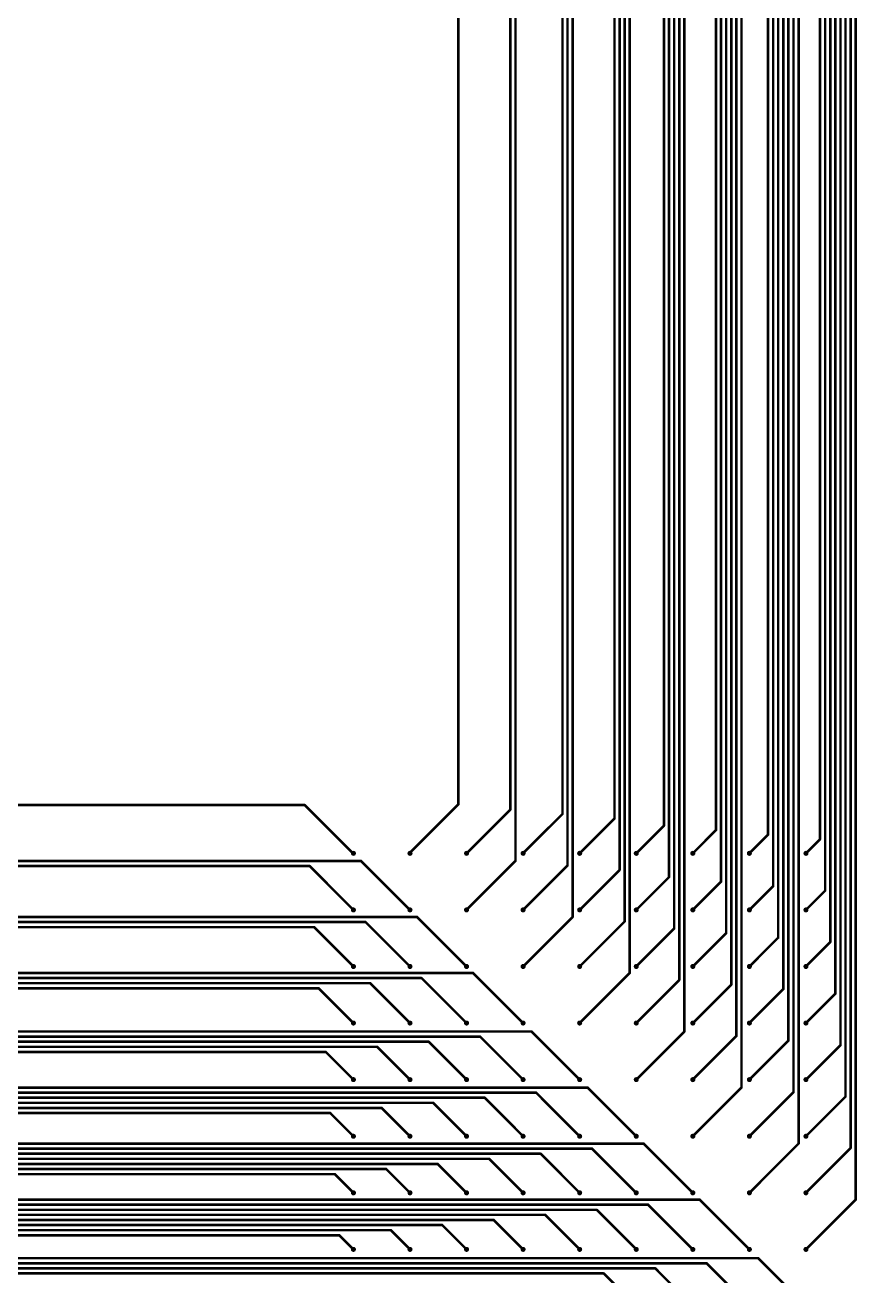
# Model space of a CAD drawing. Header units: inches. Extents: x 0 to 565, y 0 to 565.
# Drawn here: x 266.05 to 282.39, y 284.2 to 308.77 of the extents above; entities that cross this region are included whole.
import ezdxf

# ---------------------------------------------------------------- set-up
doc = ezdxf.new("R2010")
doc.units = ezdxf.units.IN

# ---------------------------------------------------------------- blocks, each defined once
blk = doc.blocks.new('S_______A_____324__1')
h = blk.add_hatch(color=1)
edge = h.paths.add_edge_path()
edge.add_arc((0, 0), 0.05, 0, 360)
h = blk.add_hatch(color=1)
edge = h.paths.add_edge_path()
edge.add_arc((1.111, 0), 0.05, 0, 360)
h = blk.add_hatch(color=1)
edge = h.paths.add_edge_path()
edge.add_arc((2.222, 0), 0.05, 0, 360)
h = blk.add_hatch(color=1)
edge = h.paths.add_edge_path()
edge.add_arc((3.333, 0), 0.05, 0, 360)
h = blk.add_hatch(color=1)
edge = h.paths.add_edge_path()
edge.add_arc((4.444, 0), 0.05, 0, 360)
h = blk.add_hatch(color=1)
edge = h.paths.add_edge_path()
edge.add_arc((5.556, 0), 0.05, 0, 360)
h = blk.add_hatch(color=1)
edge = h.paths.add_edge_path()
edge.add_arc((6.667, 0), 0.05, 0, 360)
h = blk.add_hatch(color=1)
edge = h.paths.add_edge_path()
edge.add_arc((7.778, 0), 0.05, 0, 360)
h = blk.add_hatch(color=1)
edge = h.paths.add_edge_path()
edge.add_arc((8.889, 0), 0.05, 0, 360)
h = blk.add_hatch(color=1)
edge = h.paths.add_edge_path()
edge.add_arc((0, -1.111), 0.05, 0, 360)
h = blk.add_hatch(color=1)
edge = h.paths.add_edge_path()
edge.add_arc((1.111, -1.111), 0.05, 0, 360)
h = blk.add_hatch(color=1)
edge = h.paths.add_edge_path()
edge.add_arc((2.222, -1.111), 0.05, 0, 360)
h = blk.add_hatch(color=1)
edge = h.paths.add_edge_path()
edge.add_arc((3.333, -1.111), 0.05, 0, 360)
h = blk.add_hatch(color=1)
edge = h.paths.add_edge_path()
edge.add_arc((4.444, -1.111), 0.05, 0, 360)
h = blk.add_hatch(color=1)
edge = h.paths.add_edge_path()
edge.add_arc((5.556, -1.111), 0.05, 0, 360)
h = blk.add_hatch(color=1)
edge = h.paths.add_edge_path()
edge.add_arc((6.667, -1.111), 0.05, 0, 360)
h = blk.add_hatch(color=1)
edge = h.paths.add_edge_path()
edge.add_arc((7.778, -1.111), 0.05, 0, 360)
h = blk.add_hatch(color=1)
edge = h.paths.add_edge_path()
edge.add_arc((8.889, -1.111), 0.05, 0, 360)
h = blk.add_hatch(color=1)
edge = h.paths.add_edge_path()
edge.add_arc((0, -2.222), 0.05, 0, 360)
h = blk.add_hatch(color=1)
edge = h.paths.add_edge_path()
edge.add_arc((1.111, -2.222), 0.05, 0, 360)
h = blk.add_hatch(color=1)
edge = h.paths.add_edge_path()
edge.add_arc((2.222, -2.222), 0.05, 0, 360)
h = blk.add_hatch(color=1)
edge = h.paths.add_edge_path()
edge.add_arc((3.333, -2.222), 0.05, 0, 360)
h = blk.add_hatch(color=1)
edge = h.paths.add_edge_path()
edge.add_arc((4.444, -2.222), 0.05, 0, 360)
h = blk.add_hatch(color=1)
edge = h.paths.add_edge_path()
edge.add_arc((5.556, -2.222), 0.05, 0, 360)
h = blk.add_hatch(color=1)
edge = h.paths.add_edge_path()
edge.add_arc((6.667, -2.222), 0.05, 0, 360)
h = blk.add_hatch(color=1)
edge = h.paths.add_edge_path()
edge.add_arc((7.778, -2.222), 0.05, 0, 360)
h = blk.add_hatch(color=1)
edge = h.paths.add_edge_path()
edge.add_arc((8.889, -2.222), 0.05, 0, 360)
h = blk.add_hatch(color=1)
edge = h.paths.add_edge_path()
edge.add_arc((0, -3.333), 0.05, 0, 360)
h = blk.add_hatch(color=1)
edge = h.paths.add_edge_path()
edge.add_arc((1.111, -3.333), 0.05, 0, 360)
h = blk.add_hatch(color=1)
edge = h.paths.add_edge_path()
edge.add_arc((2.222, -3.333), 0.05, 0, 360)
h = blk.add_hatch(color=1)
edge = h.paths.add_edge_path()
edge.add_arc((3.333, -3.333), 0.05, 0, 360)
h = blk.add_hatch(color=1)
edge = h.paths.add_edge_path()
edge.add_arc((4.444, -3.333), 0.05, 0, 360)
h = blk.add_hatch(color=1)
edge = h.paths.add_edge_path()
edge.add_arc((5.556, -3.333), 0.05, 0, 360)
h = blk.add_hatch(color=1)
edge = h.paths.add_edge_path()
edge.add_arc((6.667, -3.333), 0.05, 0, 360)
h = blk.add_hatch(color=1)
edge = h.paths.add_edge_path()
edge.add_arc((7.778, -3.333), 0.05, 0, 360)
h = blk.add_hatch(color=1)
edge = h.paths.add_edge_path()
edge.add_arc((8.889, -3.333), 0.05, 0, 360)
h = blk.add_hatch(color=1)
edge = h.paths.add_edge_path()
edge.add_arc((0, -4.444), 0.05, 0, 360)
h = blk.add_hatch(color=1)
edge = h.paths.add_edge_path()
edge.add_arc((1.111, -4.444), 0.05, 0, 360)
h = blk.add_hatch(color=1)
edge = h.paths.add_edge_path()
edge.add_arc((2.222, -4.444), 0.05, 0, 360)
h = blk.add_hatch(color=1)
edge = h.paths.add_edge_path()
edge.add_arc((3.333, -4.444), 0.05, 0, 360)
h = blk.add_hatch(color=1)
edge = h.paths.add_edge_path()
edge.add_arc((4.444, -4.444), 0.05, 0, 360)
h = blk.add_hatch(color=1)
edge = h.paths.add_edge_path()
edge.add_arc((5.556, -4.444), 0.05, 0, 360)
h = blk.add_hatch(color=1)
edge = h.paths.add_edge_path()
edge.add_arc((6.667, -4.444), 0.05, 0, 360)
h = blk.add_hatch(color=1)
edge = h.paths.add_edge_path()
edge.add_arc((7.778, -4.444), 0.05, 0, 360)
h = blk.add_hatch(color=1)
edge = h.paths.add_edge_path()
edge.add_arc((8.889, -4.444), 0.05, 0, 360)
h = blk.add_hatch(color=1)
edge = h.paths.add_edge_path()
edge.add_arc((0, -5.556), 0.05, 0, 360)
h = blk.add_hatch(color=1)
edge = h.paths.add_edge_path()
edge.add_arc((1.111, -5.556), 0.05, 0, 360)
h = blk.add_hatch(color=1)
edge = h.paths.add_edge_path()
edge.add_arc((2.222, -5.556), 0.05, 0, 360)
h = blk.add_hatch(color=1)
edge = h.paths.add_edge_path()
edge.add_arc((3.333, -5.556), 0.05, 0, 360)
h = blk.add_hatch(color=1)
edge = h.paths.add_edge_path()
edge.add_arc((4.444, -5.556), 0.05, 0, 360)
h = blk.add_hatch(color=1)
edge = h.paths.add_edge_path()
edge.add_arc((5.556, -5.556), 0.05, 0, 360)
h = blk.add_hatch(color=1)
edge = h.paths.add_edge_path()
edge.add_arc((6.667, -5.556), 0.05, 0, 360)
h = blk.add_hatch(color=1)
edge = h.paths.add_edge_path()
edge.add_arc((7.778, -5.556), 0.05, 0, 360)
h = blk.add_hatch(color=1)
edge = h.paths.add_edge_path()
edge.add_arc((8.889, -5.556), 0.05, 0, 360)
h = blk.add_hatch(color=1)
edge = h.paths.add_edge_path()
edge.add_arc((0, -6.667), 0.05, 0, 360)
h = blk.add_hatch(color=1)
edge = h.paths.add_edge_path()
edge.add_arc((1.111, -6.667), 0.05, 0, 360)
h = blk.add_hatch(color=1)
edge = h.paths.add_edge_path()
edge.add_arc((2.222, -6.667), 0.05, 0, 360)
h = blk.add_hatch(color=1)
edge = h.paths.add_edge_path()
edge.add_arc((3.333, -6.667), 0.05, 0, 360)
h = blk.add_hatch(color=1)
edge = h.paths.add_edge_path()
edge.add_arc((4.444, -6.667), 0.05, 0, 360)
h = blk.add_hatch(color=1)
edge = h.paths.add_edge_path()
edge.add_arc((5.556, -6.667), 0.05, 0, 360)
h = blk.add_hatch(color=1)
edge = h.paths.add_edge_path()
edge.add_arc((6.667, -6.667), 0.05, 0, 360)
h = blk.add_hatch(color=1)
edge = h.paths.add_edge_path()
edge.add_arc((7.778, -6.667), 0.05, 0, 360)
h = blk.add_hatch(color=1)
edge = h.paths.add_edge_path()
edge.add_arc((8.889, -6.667), 0.05, 0, 360)
h = blk.add_hatch(color=1)
edge = h.paths.add_edge_path()
edge.add_arc((0, -7.778), 0.05, 0, 360)
h = blk.add_hatch(color=1)
edge = h.paths.add_edge_path()
edge.add_arc((1.111, -7.778), 0.05, 0, 360)
h = blk.add_hatch(color=1)
edge = h.paths.add_edge_path()
edge.add_arc((2.222, -7.778), 0.05, 0, 360)
h = blk.add_hatch(color=1)
edge = h.paths.add_edge_path()
edge.add_arc((3.333, -7.778), 0.05, 0, 360)
h = blk.add_hatch(color=1)
edge = h.paths.add_edge_path()
edge.add_arc((4.444, -7.778), 0.05, 0, 360)
h = blk.add_hatch(color=1)
edge = h.paths.add_edge_path()
edge.add_arc((5.556, -7.778), 0.05, 0, 360)
h = blk.add_hatch(color=1)
edge = h.paths.add_edge_path()
edge.add_arc((6.667, -7.778), 0.05, 0, 360)
h = blk.add_hatch(color=1)
edge = h.paths.add_edge_path()
edge.add_arc((7.778, -7.778), 0.05, 0, 360)
h = blk.add_hatch(color=1)
edge = h.paths.add_edge_path()
edge.add_arc((8.889, -7.778), 0.05, 0, 360)

msp = doc.modelspace()

# ---------------------------------------------------------------- linework, layer by layer
at = {"const_width": 0.05}
for points in [[(282.367, 285.7), (282.367, 311.483)], [(276.806, 291.25), (276.806, 311.244)], [(277.928, 290.15), (277.928, 311.272)], [(278.8, 291.022), (278.8, 311.25)], [(278.9, 290.011), (278.9, 311.3)], [(279, 289), (279, 311.35)], [(279.922, 289.922), (279.922, 311.278)], [(280.022, 288.911), (280.022, 311.328)], [(280.122, 287.9), (280.122, 311.378)], [(280.944, 289.833), (280.944, 311.256)], [(281.044, 288.822), (281.044, 311.306)], [(281.144, 287.811), (281.144, 311.356)], [(281.244, 286.8), (281.244, 311.406)], [(281.967, 289.744), (281.967, 311.283)], [(282.067, 288.733), (282.067, 311.333)], [(282.167, 287.722), (282.167, 311.383)], [(282.267, 286.711), (282.267, 311.433)], [(274.561, 293.461), (274.561, 311.111)], [(275.583, 293.361), (275.583, 311.117)], [(275.683, 292.35), (275.683, 311.167)], [(276.606, 293.272), (276.606, 311.111)], [(276.706, 292.261), (276.706, 311.194)], [(277.628, 293.183), (277.628, 311.111)], [(277.728, 292.172), (277.728, 311.172)], [(277.828, 291.161), (277.828, 311.222)], [(278.6, 293.044), (278.6, 311.15)], [(278.7, 292.033), (278.7, 311.2)], [(279.622, 292.956), (279.622, 311.128)], [(279.722, 291.944), (279.722, 311.178)], [(279.822, 290.933), (279.822, 311.228)], [(280.644, 292.867), (280.644, 311.111)], [(280.744, 291.856), (280.744, 311.156)], [(280.844, 290.844), (280.844, 311.206)], [(281.667, 292.778), (281.667, 311.133)], [(281.767, 291.767), (281.767, 311.183)], [(281.867, 290.756), (281.867, 311.233)], [(253.889, 293.45), (271.539, 293.45)], [(271.539, 293.45), (272.489, 292.5)], [(273.611, 292.511), (274.561, 293.461)], [(274.722, 292.5), (275.583, 293.361)], [(275.833, 292.5), (276.606, 293.272)], [(276.944, 292.5), (277.628, 293.183)], [(278.056, 292.5), (278.6, 293.044)], [(279.167, 292.5), (279.622, 292.956)], [(280.278, 292.5), (280.644, 292.867)], [(281.389, 292.5), (281.667, 292.778)], [(253.889, 292.35), (272.65, 292.35)], [(272.65, 292.35), (273.611, 291.389)], [(274.722, 291.389), (275.683, 292.35)], [(253.839, 292.25), (271.639, 292.25)], [(271.639, 292.25), (272.5, 291.389)], [(275.833, 291.389), (276.706, 292.261)], [(276.944, 291.389), (277.728, 292.172)], [(278.056, 291.389), (278.7, 292.033)], [(279.167, 291.389), (279.722, 291.944)], [(280.278, 291.389), (280.744, 291.856)], [(281.389, 291.389), (281.767, 291.767)], [(253.839, 291.15), (272.739, 291.15)], [(253.889, 291.25), (273.75, 291.25)], [(272.739, 291.15), (273.611, 290.278)], [(273.75, 291.25), (274.722, 290.278)], [(275.833, 290.278), (276.806, 291.25)], [(276.944, 290.278), (277.828, 291.161)], [(253.789, 291.05), (271.728, 291.05)], [(271.728, 291.05), (272.5, 290.278)], [(278.056, 290.278), (278.8, 291.022)], [(279.167, 290.278), (279.822, 290.933)], [(280.278, 290.278), (280.844, 290.844)], [(281.389, 290.278), (281.867, 290.756)], [(253.889, 290.15), (274.85, 290.15)], [(274.85, 290.15), (275.833, 289.167)], [(276.944, 289.167), (277.928, 290.15)], [(253.789, 289.95), (272.828, 289.95)], [(253.839, 290.05), (273.839, 290.05)], [(271.239, 289.95), (272.828, 289.95)], [(272.828, 289.95), (273.611, 289.167)], [(273.839, 290.05), (274.722, 289.167)], [(278.056, 289.167), (278.9, 290.011)], [(279.167, 289.167), (279.922, 289.922)], [(253.739, 289.85), (271.817, 289.85)], [(271.239, 289.85), (271.817, 289.85)], [(271.817, 289.85), (272.5, 289.167)], [(280.278, 289.167), (280.944, 289.833)], [(281.389, 289.167), (281.967, 289.744)], [(253.839, 288.9), (274.989, 288.9)], [(253.889, 289), (276, 289)], [(271.239, 288.9), (274.989, 288.9)], [(274.989, 288.9), (275.833, 288.056)], [(276, 289), (276.944, 288.056)], [(278.056, 288.056), (279, 289)], [(279.167, 288.056), (280.022, 288.911)], [(253.739, 288.7), (272.967, 288.7)], [(253.789, 288.8), (273.978, 288.8)], [(271.239, 288.7), (272.967, 288.7)], [(272.967, 288.7), (273.611, 288.056)], [(273.978, 288.8), (274.722, 288.056)], [(280.278, 288.056), (281.044, 288.822)], [(281.389, 288.056), (282.067, 288.733)], [(253.689, 288.6), (271.956, 288.6)], [(271.956, 288.6), (272.5, 288.056)], [(253.889, 287.9), (277.1, 287.9)], [(277.1, 287.9), (278.056, 286.944)], [(279.167, 286.944), (280.122, 287.9)], [(253.789, 287.7), (275.078, 287.7)], [(253.839, 287.8), (276.089, 287.8)], [(275.078, 287.7), (275.833, 286.944)], [(276.089, 287.8), (276.944, 286.944)], [(280.278, 286.944), (281.144, 287.811)], [(281.389, 286.944), (282.167, 287.722)], [(253.689, 287.5), (273.056, 287.5)], [(253.739, 287.6), (274.067, 287.6)], [(273.056, 287.5), (273.611, 286.944)], [(274.067, 287.6), (274.722, 286.944)], [(253.639, 287.4), (272.044, 287.4)], [(271.239, 287.4), (272.044, 287.4)], [(272.044, 287.4), (272.5, 286.944)], [(253.839, 286.7), (277.189, 286.7)], [(253.889, 286.8), (278.2, 286.8)], [(277.189, 286.7), (278.056, 285.833)], [(278.2, 286.8), (279.167, 285.833)], [(280.278, 285.833), (281.244, 286.8)], [(281.389, 285.833), (282.267, 286.711)], [(253.739, 286.5), (275.167, 286.5)], [(253.789, 286.6), (276.178, 286.6)], [(275.167, 286.5), (275.833, 285.833)], [(276.178, 286.6), (276.944, 285.833)], [(253.589, 286.2), (272.133, 286.2)], [(253.639, 286.3), (273.144, 286.3)], [(253.689, 286.4), (274.156, 286.4)], [(272.133, 286.2), (272.5, 285.833)], [(273.144, 286.3), (273.611, 285.833)], [(274.156, 286.4), (274.722, 285.833)], [(253.889, 285.7), (279.3, 285.7)], [(279.3, 285.7), (280.278, 284.722)], [(281.389, 284.722), (282.367, 285.7)], [(253.789, 285.5), (277.278, 285.5)], [(253.839, 285.6), (278.289, 285.6)], [(277.278, 285.5), (278.056, 284.722)], [(278.289, 285.6), (279.167, 284.722)], [(253.639, 285.2), (274.244, 285.2)], [(253.689, 285.3), (275.256, 285.3)], [(253.739, 285.4), (276.267, 285.4)], [(274.244, 285.2), (274.722, 284.722)], [(275.256, 285.3), (275.833, 284.722)], [(276.267, 285.4), (276.944, 284.722)], [(253.539, 285), (272.222, 285)], [(253.589, 285.1), (273.233, 285.1)], [(272.222, 285), (272.5, 284.722)], [(273.233, 285.1), (273.611, 284.722)], [(253.85, 284.55), (280.45, 284.55)], [(280.45, 284.55), (281.389, 283.611)], [(253.689, 284.25), (277.417, 284.25)], [(253.739, 284.35), (278.428, 284.35)], [(253.789, 284.45), (279.439, 284.45)], [(277.417, 284.25), (278.056, 283.611)], [(278.428, 284.35), (279.167, 283.611)], [(279.439, 284.45), (280.278, 283.611)]]:
    msp.add_lwpolyline(points, dxfattribs=at)
at = {"const_width": 0.025}
for points in [[(271.526, 293.45, 1), (271.551, 293.45, 1)], [(271.526, 293.45, 1), (271.551, 293.45, 1)], [(274.549, 293.461, 1), (274.574, 293.461, 1)], [(274.549, 293.461, 1), (274.574, 293.461, 1)], [(275.571, 293.361, 1), (275.596, 293.361, 1)], [(275.571, 293.361, 1), (275.596, 293.361, 1)], [(276.593, 293.272, 1), (276.618, 293.272, 1)], [(276.593, 293.272, 1), (276.618, 293.272, 1)], [(277.615, 293.183, 1), (277.64, 293.183, 1)], [(277.615, 293.183, 1), (277.64, 293.183, 1)], [(278.587, 293.044, 1), (278.612, 293.044, 1)], [(278.587, 293.044, 1), (278.612, 293.044, 1)], [(279.61, 292.956, 1), (279.635, 292.956, 1)], [(279.61, 292.956, 1), (279.635, 292.956, 1)], [(280.632, 292.867, 1), (280.657, 292.867, 1)], [(280.632, 292.867, 1), (280.657, 292.867, 1)], [(281.654, 292.778, 1), (281.679, 292.778, 1)], [(281.654, 292.778, 1), (281.679, 292.778, 1)], [(272.476, 292.5, 1), (272.501, 292.5, 1)], [(272.638, 292.35, 1), (272.663, 292.35, 1)], [(272.638, 292.35, 1), (272.663, 292.35, 1)], [(273.599, 292.511, 1), (273.624, 292.511, 1)], [(274.71, 292.5, 1), (274.735, 292.5, 1)], [(275.671, 292.35, 1), (275.696, 292.35, 1)], [(275.671, 292.35, 1), (275.696, 292.35, 1)], [(275.821, 292.5, 1), (275.846, 292.5, 1)], [(276.932, 292.5, 1), (276.957, 292.5, 1)], [(278.043, 292.5, 1), (278.068, 292.5, 1)], [(279.154, 292.5, 1), (279.179, 292.5, 1)], [(280.265, 292.5, 1), (280.29, 292.5, 1)], [(281.376, 292.5, 1), (281.401, 292.5, 1)], [(271.626, 292.25, 1), (271.651, 292.25, 1)], [(271.626, 292.25, 1), (271.651, 292.25, 1)], [(276.693, 292.261, 1), (276.718, 292.261, 1)], [(276.693, 292.261, 1), (276.718, 292.261, 1)], [(277.715, 292.172, 1), (277.74, 292.172, 1)], [(277.715, 292.172, 1), (277.74, 292.172, 1)], [(278.687, 292.033, 1), (278.712, 292.033, 1)], [(278.687, 292.033, 1), (278.712, 292.033, 1)], [(279.71, 291.944, 1), (279.735, 291.944, 1)], [(279.71, 291.944, 1), (279.735, 291.944, 1)], [(280.732, 291.856, 1), (280.757, 291.856, 1)], [(280.732, 291.856, 1), (280.757, 291.856, 1)], [(281.754, 291.767, 1), (281.779, 291.767, 1)], [(281.754, 291.767, 1), (281.779, 291.767, 1)], [(272.488, 291.389, 1), (272.513, 291.389, 1)], [(273.599, 291.389, 1), (273.624, 291.389, 1)], [(274.71, 291.389, 1), (274.735, 291.389, 1)], [(275.821, 291.389, 1), (275.846, 291.389, 1)], [(276.932, 291.389, 1), (276.957, 291.389, 1)], [(278.043, 291.389, 1), (278.068, 291.389, 1)], [(279.154, 291.389, 1), (279.179, 291.389, 1)], [(280.265, 291.389, 1), (280.29, 291.389, 1)], [(281.376, 291.389, 1), (281.401, 291.389, 1)], [(272.726, 291.15, 1), (272.751, 291.15, 1)], [(272.726, 291.15, 1), (272.751, 291.15, 1)], [(273.738, 291.25, 1), (273.763, 291.25, 1)], [(273.738, 291.25, 1), (273.763, 291.25, 1)], [(276.793, 291.25, 1), (276.818, 291.25, 1)], [(276.793, 291.25, 1), (276.818, 291.25, 1)], [(277.815, 291.161, 1), (277.84, 291.161, 1)], [(277.815, 291.161, 1), (277.84, 291.161, 1)], [(271.715, 291.05, 1), (271.74, 291.05, 1)], [(271.715, 291.05, 1), (271.74, 291.05, 1)], [(278.787, 291.022, 1), (278.812, 291.022, 1)], [(278.787, 291.022, 1), (278.812, 291.022, 1)], [(279.81, 290.933, 1), (279.835, 290.933, 1)], [(279.81, 290.933, 1), (279.835, 290.933, 1)], [(280.832, 290.844, 1), (280.857, 290.844, 1)], [(280.832, 290.844, 1), (280.857, 290.844, 1)], [(281.854, 290.756, 1), (281.879, 290.756, 1)], [(281.854, 290.756, 1), (281.879, 290.756, 1)], [(272.488, 290.278, 1), (272.513, 290.278, 1)], [(273.599, 290.278, 1), (273.624, 290.278, 1)], [(274.71, 290.278, 1), (274.735, 290.278, 1)], [(274.837, 290.15, 1), (274.862, 290.15, 1)], [(274.837, 290.15, 1), (274.862, 290.15, 1)], [(275.821, 290.278, 1), (275.846, 290.278, 1)], [(276.932, 290.278, 1), (276.957, 290.278, 1)], [(277.915, 290.15, 1), (277.94, 290.15, 1)], [(277.915, 290.15, 1), (277.94, 290.15, 1)], [(278.043, 290.278, 1), (278.068, 290.278, 1)], [(279.154, 290.278, 1), (279.179, 290.278, 1)], [(280.265, 290.278, 1), (280.29, 290.278, 1)], [(281.376, 290.278, 1), (281.401, 290.278, 1)], [(271.226, 289.95, 1), (271.251, 289.95, 1)], [(272.815, 289.95, 1), (272.84, 289.95, 1)], [(272.815, 289.95, 1), (272.84, 289.95, 1)], [(272.815, 289.95, 1), (272.84, 289.95, 1)], [(273.826, 290.05, 1), (273.851, 290.05, 1)], [(273.826, 290.05, 1), (273.851, 290.05, 1)], [(278.887, 290.011, 1), (278.912, 290.011, 1)], [(278.887, 290.011, 1), (278.912, 290.011, 1)], [(279.91, 289.922, 1), (279.935, 289.922, 1)], [(279.91, 289.922, 1), (279.935, 289.922, 1)], [(271.226, 289.85, 1), (271.251, 289.85, 1)], [(271.804, 289.85, 1), (271.829, 289.85, 1)], [(271.804, 289.85, 1), (271.829, 289.85, 1)], [(271.804, 289.85, 1), (271.829, 289.85, 1)], [(280.932, 289.833, 1), (280.957, 289.833, 1)], [(280.932, 289.833, 1), (280.957, 289.833, 1)], [(281.954, 289.744, 1), (281.979, 289.744, 1)], [(281.954, 289.744, 1), (281.979, 289.744, 1)], [(272.488, 289.167, 1), (272.513, 289.167, 1)], [(273.599, 289.167, 1), (273.624, 289.167, 1)], [(274.71, 289.167, 1), (274.735, 289.167, 1)], [(275.821, 289.167, 1), (275.846, 289.167, 1)], [(276.932, 289.167, 1), (276.957, 289.167, 1)], [(278.043, 289.167, 1), (278.068, 289.167, 1)], [(279.154, 289.167, 1), (279.179, 289.167, 1)], [(280.265, 289.167, 1), (280.29, 289.167, 1)], [(281.376, 289.167, 1), (281.401, 289.167, 1)], [(271.226, 288.9, 1), (271.251, 288.9, 1)], [(274.976, 288.9, 1), (275.001, 288.9, 1)], [(274.976, 288.9, 1), (275.001, 288.9, 1)], [(274.976, 288.9, 1), (275.001, 288.9, 1)], [(275.987, 289, 1), (276.012, 289, 1)], [(275.987, 289, 1), (276.012, 289, 1)], [(278.987, 289, 1), (279.012, 289, 1)], [(278.987, 289, 1), (279.012, 289, 1)], [(280.01, 288.911, 1), (280.035, 288.911, 1)], [(280.01, 288.911, 1), (280.035, 288.911, 1)], [(271.226, 288.7, 1), (271.251, 288.7, 1)], [(272.954, 288.7, 1), (272.979, 288.7, 1)], [(272.954, 288.7, 1), (272.979, 288.7, 1)], [(272.954, 288.7, 1), (272.979, 288.7, 1)], [(273.965, 288.8, 1), (273.99, 288.8, 1)], [(273.965, 288.8, 1), (273.99, 288.8, 1)], [(281.032, 288.822, 1), (281.057, 288.822, 1)], [(281.032, 288.822, 1), (281.057, 288.822, 1)], [(282.054, 288.733, 1), (282.079, 288.733, 1)], [(282.054, 288.733, 1), (282.079, 288.733, 1)], [(271.943, 288.6, 1), (271.968, 288.6, 1)], [(271.943, 288.6, 1), (271.968, 288.6, 1)], [(272.488, 288.056, 1), (272.513, 288.056, 1)], [(273.599, 288.056, 1), (273.624, 288.056, 1)], [(274.71, 288.056, 1), (274.735, 288.056, 1)], [(275.821, 288.056, 1), (275.846, 288.056, 1)], [(276.932, 288.056, 1), (276.957, 288.056, 1)], [(277.088, 287.9, 1), (277.112, 287.9, 1)], [(277.088, 287.9, 1), (277.112, 287.9, 1)], [(278.043, 288.056, 1), (278.068, 288.056, 1)], [(279.154, 288.056, 1), (279.179, 288.056, 1)], [(280.11, 287.9, 1), (280.135, 287.9, 1)], [(280.11, 287.9, 1), (280.135, 287.9, 1)], [(280.265, 288.056, 1), (280.29, 288.056, 1)], [(281.376, 288.056, 1), (281.401, 288.056, 1)], [(275.065, 287.7, 1), (275.09, 287.7, 1)], [(275.065, 287.7, 1), (275.09, 287.7, 1)], [(276.076, 287.8, 1), (276.101, 287.8, 1)], [(276.076, 287.8, 1), (276.101, 287.8, 1)], [(281.132, 287.811, 1), (281.157, 287.811, 1)], [(281.132, 287.811, 1), (281.157, 287.811, 1)], [(282.154, 287.722, 1), (282.179, 287.722, 1)], [(282.154, 287.722, 1), (282.179, 287.722, 1)], [(273.043, 287.5, 1), (273.068, 287.5, 1)], [(273.043, 287.5, 1), (273.068, 287.5, 1)], [(274.054, 287.6, 1), (274.079, 287.6, 1)], [(274.054, 287.6, 1), (274.079, 287.6, 1)], [(271.226, 287.4, 1), (271.251, 287.4, 1)], [(272.032, 287.4, 1), (272.057, 287.4, 1)], [(272.032, 287.4, 1), (272.057, 287.4, 1)], [(272.032, 287.4, 1), (272.057, 287.4, 1)], [(272.488, 286.944, 1), (272.513, 286.944, 1)], [(273.599, 286.944, 1), (273.624, 286.944, 1)], [(274.71, 286.944, 1), (274.735, 286.944, 1)], [(275.821, 286.944, 1), (275.846, 286.944, 1)], [(276.932, 286.944, 1), (276.957, 286.944, 1)], [(278.043, 286.944, 1), (278.068, 286.944, 1)], [(279.154, 286.944, 1), (279.179, 286.944, 1)], [(280.265, 286.944, 1), (280.29, 286.944, 1)], [(281.376, 286.944, 1), (281.401, 286.944, 1)], [(277.176, 286.7, 1), (277.201, 286.7, 1)], [(277.176, 286.7, 1), (277.201, 286.7, 1)], [(278.188, 286.8, 1), (278.212, 286.8, 1)], [(278.188, 286.8, 1), (278.212, 286.8, 1)], [(281.232, 286.8, 1), (281.257, 286.8, 1)], [(281.232, 286.8, 1), (281.257, 286.8, 1)], [(282.254, 286.711, 1), (282.279, 286.711, 1)], [(282.254, 286.711, 1), (282.279, 286.711, 1)], [(275.154, 286.5, 1), (275.179, 286.5, 1)], [(275.154, 286.5, 1), (275.179, 286.5, 1)], [(276.165, 286.6, 1), (276.19, 286.6, 1)], [(276.165, 286.6, 1), (276.19, 286.6, 1)], [(272.121, 286.2, 1), (272.146, 286.2, 1)], [(272.121, 286.2, 1), (272.146, 286.2, 1)], [(273.132, 286.3, 1), (273.157, 286.3, 1)], [(273.132, 286.3, 1), (273.157, 286.3, 1)], [(274.143, 286.4, 1), (274.168, 286.4, 1)], [(274.143, 286.4, 1), (274.168, 286.4, 1)], [(272.488, 285.833, 1), (272.513, 285.833, 1)], [(273.599, 285.833, 1), (273.624, 285.833, 1)], [(274.71, 285.833, 1), (274.735, 285.833, 1)], [(275.821, 285.833, 1), (275.846, 285.833, 1)], [(276.932, 285.833, 1), (276.957, 285.833, 1)], [(278.043, 285.833, 1), (278.068, 285.833, 1)], [(279.154, 285.833, 1), (279.179, 285.833, 1)], [(279.288, 285.7, 1), (279.312, 285.7, 1)], [(279.288, 285.7, 1), (279.312, 285.7, 1)], [(280.265, 285.833, 1), (280.29, 285.833, 1)], [(281.376, 285.833, 1), (281.401, 285.833, 1)], [(282.354, 285.7, 1), (282.379, 285.7, 1)], [(282.354, 285.7, 1), (282.379, 285.7, 1)], [(277.265, 285.5, 1), (277.29, 285.5, 1)], [(277.265, 285.5, 1), (277.29, 285.5, 1)], [(278.276, 285.6, 1), (278.301, 285.6, 1)], [(278.276, 285.6, 1), (278.301, 285.6, 1)], [(274.232, 285.2, 1), (274.257, 285.2, 1)], [(274.232, 285.2, 1), (274.257, 285.2, 1)], [(275.243, 285.3, 1), (275.268, 285.3, 1)], [(275.243, 285.3, 1), (275.268, 285.3, 1)], [(276.254, 285.4, 1), (276.279, 285.4, 1)], [(276.254, 285.4, 1), (276.279, 285.4, 1)], [(272.21, 285, 1), (272.235, 285, 1)], [(272.21, 285, 1), (272.235, 285, 1)], [(273.221, 285.1, 1), (273.246, 285.1, 1)], [(273.221, 285.1, 1), (273.246, 285.1, 1)], [(272.488, 284.722, 1), (272.513, 284.722, 1)], [(273.599, 284.722, 1), (273.624, 284.722, 1)], [(274.71, 284.722, 1), (274.735, 284.722, 1)], [(275.821, 284.722, 1), (275.846, 284.722, 1)], [(276.932, 284.722, 1), (276.957, 284.722, 1)], [(278.043, 284.722, 1), (278.068, 284.722, 1)], [(279.154, 284.722, 1), (279.179, 284.722, 1)], [(280.265, 284.722, 1), (280.29, 284.722, 1)], [(281.376, 284.722, 1), (281.401, 284.722, 1)], [(280.438, 284.55, 1), (280.462, 284.55, 1)], [(280.438, 284.55, 1), (280.462, 284.55, 1)], [(277.404, 284.25, 1), (277.429, 284.25, 1)], [(277.404, 284.25, 1), (277.429, 284.25, 1)], [(278.415, 284.35, 1), (278.44, 284.35, 1)], [(278.415, 284.35, 1), (278.44, 284.35, 1)], [(279.426, 284.45, 1), (279.451, 284.45, 1)], [(279.426, 284.45, 1), (279.451, 284.45, 1)]]:
    msp.add_lwpolyline(points, format="xyb", close=True, dxfattribs=at)

# ---------------------------------------------------------------- block references
msp.add_blockref('S_______A_____324__1', (272.5, 292.5))

doc.saveas('drawing.dxf')
